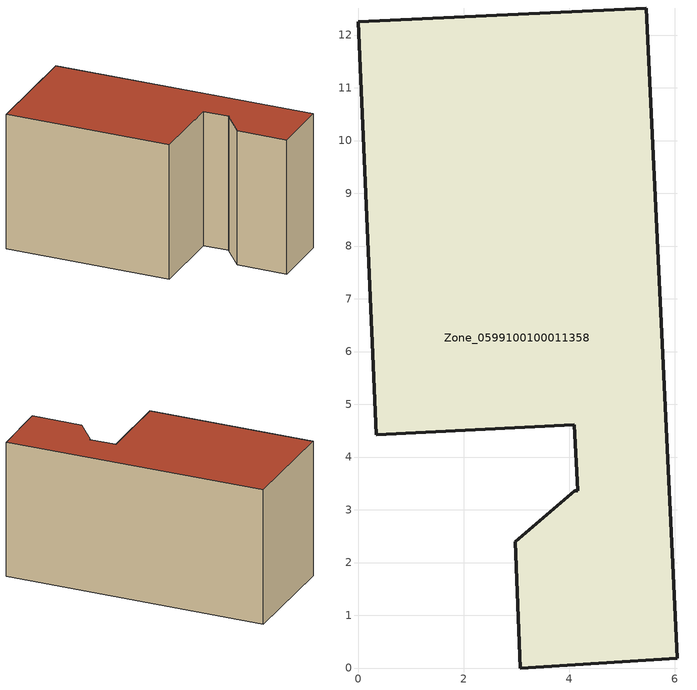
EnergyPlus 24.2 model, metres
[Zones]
Zone_0599100100011358
 floor ground (C_G): 4.1,4.62 0.34,4.43 0,12.26 5.46,12.51 6.05,0.19 3.07,0 2.98,2.39 4.1,3.36 4.16,3.36 z0
 wall outside (C_F): 0.34,4.43 4.1,4.62 4.16,3.36 4.1,3.36 2.98,2.39 3.07,0 6.05,0.19 5.46,12.51 0,12.26 0.34,4.43 z0:6.51
 roof outside (C_R): 4.1,3.36 2.98,2.39 3.07,0 6.05,0.19 5.46,12.51 0,12.26 0.34,4.43 4.1,4.62 4.16,3.36 z6.51
[BUILDING]
Pand.0599100100011358: North Axis=0; Terrain=City; Loads Convergence Tolerance Value=0.04; Temperature Convergence Tolerance Value=0.4; Solar Distribution=FullExterior; Maximum Number of Warmup Days=25; Minimum Number of Warmup Days=1
[Site:Location]
Rotterdam.The.Hague.AP_ZH_NLD Design_Conditions: Latitude=51.96; Longitude=4.45; Time Zone=1; Elevation=-4.5
[SITE:GROUNDTEMPERATURE:BUILDINGSURFACE]
18, 18, 18, 18, 18, 18, 18, 18, 18, 18, 18, 18
[MATERIAL] Thermal Absorptance=0.9; Solar Absorptance=0.7; Visible Absorptance=0.7
Name | Roughness | Thickness | Conductivity | Density | Specific Heat
G.TC.1946 | MediumSmooth | 0.15 | 1 | 540 | 1210
F.TC.1946 | Rough | 0.3 | 0.857143 | 1920 | 840
R.TC.1946 | MediumRough | 0.2 | 0.909091 | 1500 | 1000
[CONSTRUCTION]
C_G: G.TC.1946
C_F: F.TC.1946
C_R: R.TC.1946
[ZONE]
Zone_0599100100011358: Type=1; Multiplier=1; Ceiling Height=Autocalculate; Volume=Autocalculate; Floor Area=autocalculate; Part of Total Floor Area=Yes
[ZONEINFILTRATION:DESIGNFLOWRATE]
Infil_Zone_0599100100011358: Zone or ZoneList or Space or SpaceList=Zone_0599100100011358; Schedule=AlwaysOn; Design Flow Rate Calculation Method=Flow/Area; Flow Rate per Floor Area=0.003; Constant Term Coefficient=1; Temperature Term Coefficient=0; Velocity Term Coefficient=0; Velocity Squared Term Coefficient=0
[HVACTEMPLATE:ZONE:IDEALLOADSAIRSYSTEM]
Zone_0599100100011358: Maximum Heating Supply Air Temperature=50; Minimum Cooling Supply Air Temperature=13; Maximum Heating Supply Air Humidity Ratio=0.0156; Minimum Cooling Supply Air Humidity Ratio=0.0077; Heating Limit=NoLimit; Cooling Limit=NoLimit; Dehumidification Control Type=ConstantSensibleHeatRatio; Cooling Sensible Heat Ratio=0.7; Dehumidification Setpoint=60; Humidification Control Type=None; Humidification Setpoint=30; Outdoor Air Method=None; Outdoor Air Flow Rate per Person=0.00944; Outdoor Air Flow Rate per Zone Floor Area=0; Outdoor Air Flow Rate per Zone=0; Demand Controlled Ventilation Type=None; Outdoor Air Economizer Type=NoEconomizer; Heat Recovery Type=None; Sensible Heat Recovery Effectiveness=0.7; Latent Heat Recovery Effectiveness=0.65
[ZONECONTROL:THERMOSTAT]
ThermostatControl_Zone_0599100100011358: Zone or ZoneList=Zone_0599100100011358; Control Type Schedule=DualSetpointControlType; Control 1=Thermostat_Zone_0599100100011358; Temperature Difference Between Cutout And Setpoint=0
[THERMOSTATSETPOINT:DUALSETPOINT]
Thermostat_Zone_0599100100011358: Heating Setpoint Temperature Schedule=HeatingSetpoint_Zone_0599100100011358; Cooling Setpoint Temperature Schedule=CoolingSetpoint_Zone_0599100100011358
[SCHEDULE:COMPACT]
HeatingSetpoint_Zone_0599100100011358: Through: 12/31, For: AllDays, Until: 24:00, 21
CoolingSetpoint_Zone_0599100100011358: Through: 12/31, For: AllDays, Until: 24:00, 24
DualSetpointControlType: Through: 12/31, For: AllDays, Until: 24:00, 4
AlwaysOn: Through: 12/31, For: AllDays, Until: 24:00, 1
